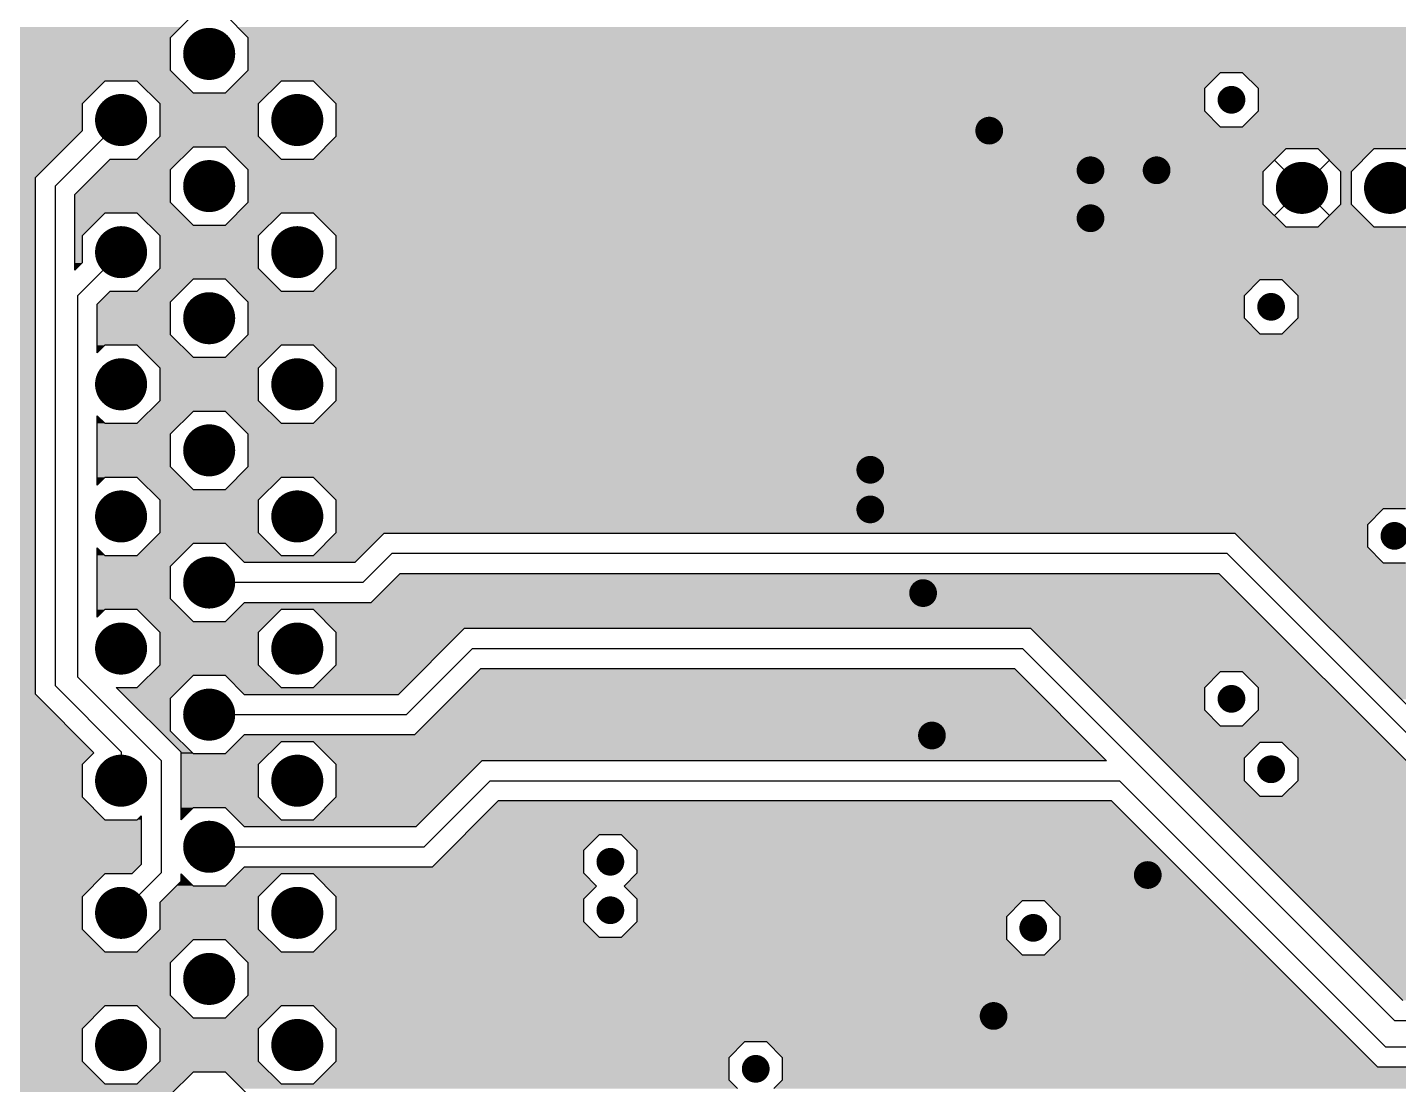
# Model space of a CAD drawing. Extents: x 295 to 953, y 10 to 290.
# Drawn here: x 514.6 to 579.9, y 160.5 to 210.8 of the extents above; entities that cross this region are included whole.
import ezdxf

# ---------------------------------------------------------------- set-up
doc = ezdxf.new("R2010")
doc.units = 0
doc.header["$LTSCALE"] = 5
doc.header["$MEASUREMENT"] = 0
doc.layers.get('0').update_dxf_attribs({"linetype": 'CONTINUOUS', "lineweight": 25})
doc.layers.add('L2-INT1_GBR', color=7, linetype='CONTINUOUS')

msp = doc.modelspace()

# ---------------------------------------------------------------- linework, layer by layer
for points, const_width in [([(522.654, 209.559, 1), (523.892, 209.559, 1)], 1.238), ([(518.463, 206.415, 1), (519.701, 206.415, 1)], 1.238), ([(526.845, 206.415, 1), (528.083, 206.415, 1)], 1.238), ([(571.575, 207.377, 1), (572.235, 207.377, 1)], 0.66), ([(560.05, 205.91, 1), (560.71, 205.91, 1)], 0.66), ([(522.654, 203.272, 1), (523.892, 203.272, 1)], 1.238), ([(564.869, 204.024, 1), (565.529, 204.024, 1)], 0.66), ([(568.013, 204.024, 1), (568.673, 204.024, 1)], 0.66), ([(574.639, 203.186, 1), (575.876, 203.186, 1)], 1.238), ([(578.83, 203.186, 1), (580.067, 203.186, 1)], 1.238), ([(564.869, 201.742, 1), (565.529, 201.742, 1)], 0.66), ([(518.463, 200.129, 1), (519.701, 200.129, 1)], 1.238), ([(526.845, 200.129, 1), (528.083, 200.129, 1)], 1.238), ([(522.654, 196.986, 1), (523.892, 196.986, 1)], 1.238), ([(573.461, 197.528, 1), (574.121, 197.528, 1)], 0.66), ([(518.463, 193.842, 1), (519.701, 193.842, 1)], 1.238), ([(526.845, 193.842, 1), (528.083, 193.842, 1)], 1.238), ([(522.654, 190.699, 1), (523.892, 190.699, 1)], 1.238), ([(554.392, 189.775, 1), (555.052, 189.775, 1)], 0.66), ([(518.463, 187.556, 1), (519.701, 187.556, 1)], 1.238), ([(526.845, 187.556, 1), (528.083, 187.556, 1)], 1.238), ([(554.392, 187.889, 1), (555.052, 187.889, 1)], 0.66), ([(579.328, 186.632, 1), (579.988, 186.632, 1)], 0.66), ([(522.654, 184.412, 1), (523.892, 184.412, 1)], 1.238), ([(556.906, 183.908, 1), (557.566, 183.908, 1)], 0.66), ([(518.463, 181.269, 1), (519.701, 181.269, 1)], 1.238), ([(526.845, 181.269, 1), (528.083, 181.269, 1)], 1.238), ([(571.575, 178.878, 1), (572.235, 178.878, 1)], 0.66), ([(522.654, 178.126, 1), (523.892, 178.126, 1)], 1.238), ([(557.326, 177.134, 1), (557.986, 177.134, 1)], 0.66), ([(518.463, 174.983, 1), (519.701, 174.983, 1)], 1.238), ([(526.845, 174.983, 1), (528.083, 174.983, 1)], 1.238), ([(573.461, 175.526, 1), (574.121, 175.526, 1)], 0.66), ([(522.654, 171.839, 1), (523.892, 171.839, 1)], 1.238), ([(542.028, 171.125, 1), (542.688, 171.125, 1)], 0.66), ([(567.593, 170.496, 1), (568.253, 170.496, 1)], 0.66), ([(518.463, 168.696, 1), (519.701, 168.696, 1)], 1.238), ([(526.845, 168.696, 1), (528.083, 168.696, 1)], 1.238), ([(542.028, 168.82, 1), (542.688, 168.82, 1)], 0.66), ([(562.145, 167.982, 1), (562.805, 167.982, 1)], 0.66), ([(522.654, 165.553, 1), (523.892, 165.553, 1)], 1.238), ([(560.259, 163.791, 1), (560.919, 163.791, 1)], 0.66), ([(518.463, 162.41, 1), (519.701, 162.41, 1)], 1.238), ([(526.845, 162.41, 1), (528.083, 162.41, 1)], 1.238), ([(548.944, 161.276, 1), (549.604, 161.276, 1)], 0.66)]:
    msp.add_lwpolyline(points, format="xyb", close=True, dxfattribs=dict(const_width=const_width))
at = {"layer": 'L2-INT1_GBR'}
for p, q in [((522.504, 211.415), (521.417, 210.327)), ((525.129, 210.327), (524.042, 211.415)), ((521.417, 210.327), (521.417, 208.79)), ((525.129, 208.79), (525.129, 210.327)), ((521.417, 208.79), (522.504, 207.702)), ((524.042, 207.702), (525.129, 208.79)), ((518.313, 208.271), (517.226, 207.184)), ((519.851, 208.271), (518.313, 208.271)), ((520.938, 207.184), (519.851, 208.271)), ((526.695, 208.271), (525.608, 207.184)), ((528.233, 208.271), (526.695, 208.271)), ((529.32, 207.184), (528.233, 208.271)), ((571.375, 208.656), (570.626, 207.907)), ((572.435, 208.656), (571.375, 208.656)), ((573.184, 207.907), (572.435, 208.656)), ((522.504, 207.702), (524.042, 207.702)), ((570.626, 207.907), (570.626, 206.848)), ((573.184, 206.848), (573.184, 207.907)), ((517.226, 207.184), (517.226, 205.9)), ((520.938, 205.646), (520.938, 207.184)), ((525.608, 207.184), (525.608, 205.646)), ((529.32, 205.646), (529.32, 207.184)), ((570.626, 206.848), (571.375, 206.098)), ((572.435, 206.098), (573.184, 206.848)), ((519.082, 206.415), (515.939, 203.272)), ((517.226, 205.9), (514.99, 203.665)), ((519.851, 204.559), (520.938, 205.646)), ((525.608, 205.646), (526.695, 204.559)), ((528.233, 204.559), (529.32, 205.646)), ((571.375, 206.098), (572.435, 206.098)), ((522.504, 205.128), (521.417, 204.041)), ((524.042, 205.128), (522.504, 205.128)), ((525.129, 204.041), (524.042, 205.128)), ((574.489, 205.042), (573.401, 203.955)), ((576.027, 205.042), (574.489, 205.042)), ((577.114, 203.955), (576.027, 205.042)), ((578.68, 205.042), (577.592, 203.955)), ((580.218, 205.042), (578.68, 205.042)), ((516.887, 202.879), (518.567, 204.559)), ((518.567, 204.559), (519.851, 204.559)), ((526.695, 204.559), (528.233, 204.559)), ((575.258, 203.186), (573.946, 204.5)), ((575.258, 203.186), (576.571, 204.5)), ((514.99, 203.665), (514.99, 179.113)), ((521.417, 204.041), (521.417, 202.503)), ((525.129, 202.503), (525.129, 204.041)), ((573.401, 203.955), (573.401, 202.417)), ((577.114, 202.417), (577.114, 203.955)), ((577.592, 203.955), (577.592, 202.417)), ((515.939, 203.272), (515.939, 179.505)), ((516.887, 199.276), (516.887, 202.879)), ((575.258, 203.186), (573.946, 201.874)), ((575.258, 203.186), (576.571, 201.874)), ((521.417, 202.503), (522.504, 201.416)), ((524.042, 201.416), (525.129, 202.503)), ((573.401, 202.417), (574.489, 201.33)), ((576.027, 201.33), (577.114, 202.417)), ((577.592, 202.417), (578.68, 201.33)), ((518.313, 201.985), (517.226, 200.898)), ((519.851, 201.985), (518.313, 201.985)), ((520.938, 200.898), (519.851, 201.985)), ((526.695, 201.985), (525.608, 200.898)), ((528.233, 201.985), (526.695, 201.985)), ((529.32, 200.898), (528.233, 201.985)), ((522.504, 201.416), (524.042, 201.416)), ((574.489, 201.33), (576.027, 201.33)), ((578.68, 201.33), (580.218, 201.33)), ((517.226, 200.898), (517.226, 199.614)), ((520.938, 199.36), (520.938, 200.898)), ((525.608, 200.898), (525.608, 199.36)), ((529.32, 199.36), (529.32, 200.898)), ((517.226, 199.614), (516.887, 199.276)), ((519.082, 200.129), (517.003, 198.05)), ((519.851, 198.273), (520.938, 199.36)), ((525.608, 199.36), (526.695, 198.273)), ((528.233, 198.273), (529.32, 199.36)), ((522.504, 198.842), (521.417, 197.754)), ((524.042, 198.842), (522.504, 198.842)), ((525.129, 197.754), (524.042, 198.842)), ((573.261, 198.807), (572.512, 198.058)), ((574.321, 198.807), (573.261, 198.807)), ((575.07, 198.058), (574.321, 198.807)), ((517.003, 198.05), (517.003, 179.924)), ((517.952, 197.657), (518.567, 198.273)), ((517.952, 195.337), (517.952, 197.657)), ((518.567, 198.273), (519.851, 198.273)), ((521.417, 197.754), (521.417, 196.217)), ((525.129, 196.217), (525.129, 197.754)), ((526.695, 198.273), (528.233, 198.273)), ((572.512, 198.058), (572.512, 196.999)), ((575.07, 196.999), (575.07, 198.058)), ((572.512, 196.999), (573.261, 196.25)), ((574.321, 196.25), (575.07, 196.999)), ((518.313, 195.698), (517.952, 195.337)), ((519.851, 195.698), (518.313, 195.698)), ((520.938, 194.611), (519.851, 195.698)), ((521.417, 196.217), (522.504, 195.129)), ((524.042, 195.129), (525.129, 196.217)), ((526.695, 195.698), (525.608, 194.611)), ((528.233, 195.698), (526.695, 195.698)), ((529.32, 194.611), (528.233, 195.698)), ((573.261, 196.25), (574.321, 196.25)), ((522.504, 195.129), (524.042, 195.129)), ((520.938, 193.073), (520.938, 194.611)), ((525.608, 194.611), (525.608, 193.073)), ((529.32, 193.073), (529.32, 194.611)), ((519.851, 191.986), (520.938, 193.073)), ((522.504, 192.555), (521.417, 191.468)), ((524.042, 192.555), (522.504, 192.555)), ((525.129, 191.468), (524.042, 192.555)), ((525.608, 193.073), (526.695, 191.986)), ((528.233, 191.986), (529.32, 193.073)), ((517.952, 192.347), (518.313, 191.986)), ((517.952, 189.051), (517.952, 192.347)), ((518.313, 191.986), (519.851, 191.986)), ((526.695, 191.986), (528.233, 191.986)), ((521.417, 191.468), (521.417, 189.93)), ((525.129, 189.93), (525.129, 191.468)), ((521.417, 189.93), (522.504, 188.843)), ((524.042, 188.843), (525.129, 189.93)), ((518.313, 189.412), (517.952, 189.051)), ((519.851, 189.412), (518.313, 189.412)), ((520.938, 188.325), (519.851, 189.412)), ((526.695, 189.412), (525.608, 188.325)), ((528.233, 189.412), (526.695, 189.412)), ((529.32, 188.325), (528.233, 189.412)), ((522.504, 188.843), (524.042, 188.843)), ((520.938, 186.787), (520.938, 188.325)), ((525.608, 188.325), (525.608, 186.787)), ((529.32, 186.787), (529.32, 188.325)), ((579.129, 187.91), (578.38, 187.161)), ((580.188, 187.91), (579.129, 187.91)), ((519.851, 185.7), (520.938, 186.787)), ((525.608, 186.787), (526.695, 185.7)), ((528.233, 185.7), (529.32, 186.787)), ((531.576, 186.742), (530.195, 185.361)), ((572.088, 186.742), (531.576, 186.742)), ((585.29, 173.541), (572.088, 186.742)), ((578.38, 187.161), (578.38, 186.102)), ((517.952, 186.061), (518.313, 185.7)), ((517.952, 182.764), (517.952, 186.061)), ((522.504, 186.269), (521.417, 185.181)), ((524.042, 186.269), (522.504, 186.269)), ((524.949, 185.361), (524.042, 186.269)), ((578.38, 186.102), (579.129, 185.353)), ((518.313, 185.7), (519.851, 185.7)), ((530.195, 185.361), (524.949, 185.361)), ((526.695, 185.7), (528.233, 185.7)), ((530.587, 184.412), (531.968, 185.794)), ((571.695, 185.794), (531.968, 185.794)), ((571.695, 185.794), (584.897, 172.592)), ((579.129, 185.353), (580.188, 185.353)), ((521.417, 185.181), (521.417, 183.644)), ((530.98, 183.464), (532.361, 184.845)), ((532.361, 184.845), (571.303, 184.845)), ((571.303, 184.845), (584.504, 171.643)), ((530.587, 184.412), (523.273, 184.412)), ((521.417, 183.644), (522.504, 182.556)), ((524.042, 182.556), (524.949, 183.464)), ((524.949, 183.464), (530.98, 183.464)), ((518.313, 183.125), (517.952, 182.764)), ((519.851, 183.125), (518.313, 183.125)), ((520.938, 182.038), (519.851, 183.125)), ((526.695, 183.125), (525.608, 182.038)), ((528.233, 183.125), (526.695, 183.125)), ((529.32, 182.038), (528.233, 183.125)), ((520.938, 180.5), (520.938, 182.038)), ((522.504, 182.556), (524.042, 182.556)), ((525.608, 182.038), (525.608, 180.5)), ((529.32, 180.5), (529.32, 182.038)), ((535.41, 182.22), (532.265, 179.075)), ((562.361, 182.22), (535.41, 182.22)), ((580.051, 164.53), (562.361, 182.22)), ((535.803, 181.271), (532.658, 178.126)), ((535.803, 181.271), (561.969, 181.271)), ((579.658, 163.581), (561.969, 181.271)), ((519.851, 179.413), (520.938, 180.5)), ((525.608, 180.5), (526.695, 179.413)), ((528.233, 179.413), (529.32, 180.5)), ((533.051, 177.177), (536.196, 180.322)), ((536.196, 180.322), (561.576, 180.322)), ((561.576, 180.322), (565.965, 175.933)), ((571.375, 180.157), (570.626, 179.408)), ((572.435, 180.157), (571.375, 180.157)), ((573.184, 179.408), (572.435, 180.157)), ((519.082, 176.362), (515.939, 179.505)), ((520.984, 175.943), (517.003, 179.924)), ((518.856, 179.413), (519.851, 179.413)), ((521.933, 176.336), (518.856, 179.413)), ((522.504, 179.982), (521.417, 178.895)), ((524.042, 179.982), (522.504, 179.982)), ((524.949, 179.075), (524.042, 179.982)), ((526.695, 179.413), (528.233, 179.413)), ((570.626, 179.408), (570.626, 178.349)), ((573.184, 178.349), (573.184, 179.408)), ((514.99, 179.113), (517.788, 176.314)), ((521.417, 178.895), (521.417, 177.357)), ((532.265, 179.075), (524.949, 179.075)), ((523.273, 178.126), (532.658, 178.126)), ((570.626, 178.349), (571.375, 177.6)), ((572.435, 177.6), (573.184, 178.349)), ((571.375, 177.6), (572.435, 177.6)), ((521.417, 177.357), (522.504, 176.27)), ((524.042, 176.27), (524.949, 177.177)), ((524.949, 177.177), (533.051, 177.177)), ((526.695, 176.839), (525.608, 175.752)), ((528.233, 176.839), (526.695, 176.839)), ((529.32, 175.752), (528.233, 176.839)), ((573.261, 176.804), (572.512, 176.055)), ((574.321, 176.804), (573.261, 176.804)), ((575.07, 176.055), (574.321, 176.804)), ((517.788, 176.314), (517.226, 175.752)), ((519.082, 176.362), (519.082, 174.983)), ((521.933, 173.125), (521.933, 176.336)), ((522.504, 176.27), (524.042, 176.27)), ((517.226, 175.752), (517.226, 174.214)), ((520.984, 175.943), (520.984, 170.599)), ((525.608, 175.752), (525.608, 174.214)), ((529.32, 174.214), (529.32, 175.752)), ((536.248, 175.933), (533.104, 172.788)), ((565.965, 175.933), (536.248, 175.933)), ((572.512, 176.055), (572.512, 174.996)), ((575.07, 174.996), (575.07, 176.055)), ((536.641, 174.984), (533.496, 171.839)), ((536.641, 174.984), (566.579, 174.984)), ((579.239, 162.324), (566.579, 174.984)), ((572.512, 174.996), (573.261, 174.247)), ((574.321, 174.247), (575.07, 174.996)), ((517.226, 174.214), (518.313, 173.126)), ((525.608, 174.214), (526.695, 173.126)), ((528.233, 173.126), (529.32, 174.214)), ((573.261, 174.247), (574.321, 174.247)), ((522.504, 173.696), (521.933, 173.125)), ((524.042, 173.696), (522.504, 173.696)), ((524.949, 172.788), (524.042, 173.696)), ((533.889, 170.891), (537.034, 174.036)), ((537.034, 174.036), (566.186, 174.036)), ((566.186, 174.036), (578.846, 161.375)), ((518.313, 173.126), (519.851, 173.126)), ((519.851, 173.126), (520.035, 173.311)), ((520.035, 173.311), (520.035, 170.991)), ((526.695, 173.126), (528.233, 173.126)), ((533.104, 172.788), (524.949, 172.788)), ((541.829, 172.404), (541.08, 171.655)), ((542.888, 172.404), (541.829, 172.404)), ((543.637, 171.655), (542.888, 172.404)), ((523.273, 171.839), (533.496, 171.839)), ((541.08, 171.655), (541.08, 170.595)), ((543.637, 170.595), (543.637, 171.655)), ((520.035, 170.991), (519.597, 170.552)), ((518.313, 170.552), (517.226, 169.465)), ((519.597, 170.552), (518.313, 170.552)), ((519.082, 168.696), (520.984, 170.599)), ((521.933, 170.554), (522.504, 169.983)), ((521.933, 170.206), (521.933, 170.554)), ((524.042, 169.983), (524.949, 170.891)), ((524.949, 170.891), (533.889, 170.891)), ((526.695, 170.552), (525.608, 169.465)), ((528.233, 170.552), (526.695, 170.552)), ((529.32, 169.465), (528.233, 170.552)), ((541.08, 170.595), (541.702, 169.973)), ((543.015, 169.973), (543.637, 170.595)), ((520.938, 169.211), (521.933, 170.206)), ((522.504, 169.983), (524.042, 169.983)), ((541.702, 169.973), (541.08, 169.35)), ((543.637, 169.35), (543.015, 169.973)), ((517.226, 169.465), (517.226, 167.927)), ((520.938, 167.927), (520.938, 169.211)), ((525.608, 169.465), (525.608, 167.927)), ((529.32, 167.927), (529.32, 169.465)), ((541.08, 169.35), (541.08, 168.29)), ((543.637, 168.29), (543.637, 169.35)), ((561.945, 169.261), (561.196, 168.511)), ((563.005, 169.261), (561.945, 169.261)), ((563.754, 168.511), (563.005, 169.261)), ((541.08, 168.29), (541.829, 167.541)), ((542.888, 167.541), (543.637, 168.29)), ((561.196, 168.511), (561.196, 167.452)), ((563.754, 167.452), (563.754, 168.511)), ((517.226, 167.927), (518.313, 166.84)), ((519.851, 166.84), (520.938, 167.927)), ((525.608, 167.927), (526.695, 166.84)), ((528.233, 166.84), (529.32, 167.927)), ((522.504, 167.409), (521.417, 166.322)), ((524.042, 167.409), (522.504, 167.409)), ((525.129, 166.322), (524.042, 167.409)), ((541.829, 167.541), (542.888, 167.541)), ((561.196, 167.452), (561.945, 166.703)), ((563.005, 166.703), (563.754, 167.452)), ((518.313, 166.84), (519.851, 166.84)), ((526.695, 166.84), (528.233, 166.84)), ((561.945, 166.703), (563.005, 166.703)), ((521.417, 166.322), (521.417, 164.784)), ((525.129, 164.784), (525.129, 166.322)), ((521.417, 164.784), (522.504, 163.697)), ((524.042, 163.697), (525.129, 164.784)), ((518.313, 164.266), (517.226, 163.179)), ((519.851, 164.266), (518.313, 164.266)), ((520.938, 163.179), (519.851, 164.266)), ((526.695, 164.266), (525.608, 163.179)), ((528.233, 164.266), (526.695, 164.266)), ((529.32, 163.179), (528.233, 164.266)), ((517.226, 163.179), (517.226, 161.641)), ((520.938, 161.641), (520.938, 163.179)), ((522.504, 163.697), (524.042, 163.697)), ((525.608, 163.179), (525.608, 161.641)), ((529.32, 161.641), (529.32, 163.179)), ((579.658, 163.581), (599.879, 163.581)), ((548.744, 162.555), (547.995, 161.806)), ((549.803, 162.555), (548.744, 162.555)), ((550.552, 161.806), (549.803, 162.555)), ((547.995, 161.806), (547.995, 160.747)), ((550.552, 160.747), (550.552, 161.806)), ((579.239, 162.324), (599.356, 162.324)), ((517.226, 161.641), (518.313, 160.554)), ((519.851, 160.554), (520.938, 161.641)), ((522.504, 161.123), (521.417, 160.035)), ((524.042, 161.123), (522.504, 161.123)), ((525.129, 160.035), (524.042, 161.123)), ((525.608, 161.641), (526.695, 160.554)), ((528.233, 160.554), (529.32, 161.641)), ((578.846, 161.375), (598.963, 161.375)), ((518.313, 160.554), (519.851, 160.554)), ((526.695, 160.554), (528.233, 160.554)), ((547.995, 160.747), (548.407, 160.334)), ((550.14, 160.334), (550.552, 160.747))]:
    msp.add_line(p, q, dxfattribs=at)
for points in [[(513.026, 210.327), (513.026, 210.845), (521.417, 210.327), (521.935, 210.845)], [(525.129, 210.327), (524.611, 210.845), (598.579, 210.327), (598.061, 210.845)], [(513.026, 208.79), (513.026, 210.327), (521.417, 208.79), (521.417, 210.327)], [(525.129, 210.289), (525.129, 210.327), (598.617, 210.289), (598.579, 210.327)], [(525.129, 210.28), (525.129, 210.289), (630.622, 210.28), (630.652, 210.289)], [(525.129, 210.289), (525.129, 210.289), (599.676, 210.289), (598.617, 210.289)], [(525.129, 210.091), (525.129, 210.28), (630.485, 210.091), (630.622, 210.28)], [(525.129, 209.913), (525.129, 210.091), (630.307, 209.913), (630.485, 210.091)], [(525.129, 209.164), (525.129, 209.913), (597.868, 209.164), (598.617, 209.913)], [(525.129, 209.913), (525.129, 209.913), (598.617, 209.913), (599.676, 209.913)], [(513.026, 208.271), (513.026, 208.79), (521.935, 208.271), (521.417, 208.79)], [(524.995, 208.656), (525.129, 208.79), (597.868, 208.656), (597.868, 208.79)], [(525.129, 208.79), (525.129, 209.164), (597.868, 208.79), (597.868, 209.164)], [(513.026, 207.184), (513.026, 208.271), (517.226, 207.184), (518.313, 208.271)], [(513.026, 208.271), (513.026, 208.271), (518.313, 208.271), (519.851, 208.271)], [(520.42, 207.702), (519.851, 208.271), (522.504, 207.702), (521.935, 208.271)], [(524.042, 207.702), (524.611, 208.271), (526.126, 207.702), (526.695, 208.271)], [(524.611, 208.271), (524.995, 208.656), (570.991, 208.271), (571.375, 208.656)], [(524.611, 208.271), (524.611, 208.271), (526.695, 208.271), (528.233, 208.271)], [(524.995, 208.656), (524.995, 208.656), (571.375, 208.656), (572.435, 208.656)], [(528.597, 207.907), (528.233, 208.271), (570.626, 207.907), (570.991, 208.271)], [(572.986, 208.105), (572.435, 208.656), (597.868, 208.105), (597.868, 208.656)], [(573.184, 207.907), (572.986, 208.105), (598.066, 207.907), (597.868, 208.105)], [(520.938, 207.184), (520.42, 207.702), (525.608, 207.184), (526.126, 207.702)], [(520.42, 207.702), (520.42, 207.702), (524.042, 207.702), (522.504, 207.702)], [(529.32, 207.184), (528.597, 207.907), (570.626, 207.184), (570.626, 207.907)], [(573.184, 207.356), (573.184, 207.907), (598.617, 207.356), (598.066, 207.907)], [(513.026, 205.9), (513.026, 207.184), (517.226, 205.9), (517.226, 207.184)], [(520.938, 205.646), (520.938, 207.184), (525.608, 205.646), (525.608, 207.184)], [(529.32, 206.848), (529.32, 207.184), (570.626, 206.848), (570.626, 207.184)], [(529.32, 206.098), (529.32, 206.848), (571.375, 206.098), (570.626, 206.848)], [(572.567, 206.23), (573.184, 206.848), (590.324, 206.23), (590.941, 206.848)], [(573.184, 206.98), (573.184, 207.356), (607.717, 206.98), (607.717, 207.356)], [(573.184, 206.848), (573.184, 206.98), (590.941, 206.848), (591.073, 206.98)], [(573.184, 206.98), (573.184, 206.98), (591.073, 206.98), (592.132, 206.98)], [(572.435, 206.098), (572.567, 206.23), (590.324, 206.098), (590.324, 206.23)], [(513.026, 203.665), (513.026, 205.9), (514.99, 203.665), (517.226, 205.9)], [(520.42, 205.128), (520.938, 205.646), (526.126, 205.128), (525.608, 205.646)], [(528.845, 205.171), (529.32, 205.646), (590.324, 205.171), (590.324, 205.646)], [(529.32, 205.646), (529.32, 206.098), (590.324, 205.646), (590.324, 206.098)], [(519.851, 204.559), (520.42, 205.128), (521.935, 204.559), (522.504, 205.128)], [(520.42, 205.128), (520.42, 205.128), (522.504, 205.128), (524.042, 205.128)], [(524.611, 204.559), (524.042, 205.128), (526.695, 204.559), (526.126, 205.128)], [(528.233, 204.559), (528.716, 205.042), (574.005, 204.559), (574.489, 205.042)], [(528.716, 205.042), (528.845, 205.171), (590.453, 205.042), (590.324, 205.171)], [(528.716, 205.042), (528.716, 205.042), (574.489, 205.042), (576.027, 205.042)], [(577.114, 203.955), (576.027, 205.042), (577.592, 203.955), (578.68, 205.042)], [(576.027, 205.042), (576.027, 205.042), (578.68, 205.042), (580.218, 205.042)], [(518.049, 204.041), (518.567, 204.559), (521.417, 204.041), (521.935, 204.559)], [(525.129, 204.041), (524.611, 204.559), (573.487, 204.041), (574.005, 204.559)], [(524.611, 204.559), (524.611, 204.559), (528.233, 204.559), (526.695, 204.559)], [(513.026, 179.113), (513.026, 203.665), (514.99, 179.113), (514.99, 203.665)], [(516.887, 202.879), (518.049, 204.041), (521.417, 202.879), (521.417, 204.041)], [(525.129, 203.955), (525.129, 204.041), (573.401, 203.955), (573.487, 204.041)], [(525.129, 202.503), (525.129, 203.955), (573.401, 202.503), (573.401, 203.955)], [(577.114, 202.417), (577.114, 203.955), (577.592, 202.417), (577.592, 203.955)], [(516.887, 202.503), (516.887, 202.879), (521.417, 202.503), (521.417, 202.879)], [(516.887, 201.985), (516.887, 202.503), (521.935, 201.985), (521.417, 202.503)], [(524.611, 201.985), (525.043, 202.417), (573.834, 201.985), (573.401, 202.417)], [(525.043, 202.417), (525.129, 202.503), (573.401, 202.417), (573.401, 202.503)], [(576.027, 201.33), (577.114, 202.417), (578.68, 201.33), (577.592, 202.417)], [(516.887, 200.898), (516.887, 201.985), (517.226, 200.898), (518.313, 201.985)], [(516.887, 201.985), (516.887, 201.985), (518.313, 201.985), (519.851, 201.985)], [(520.42, 201.416), (519.851, 201.985), (522.504, 201.416), (521.935, 201.985)], [(524.042, 201.416), (524.611, 201.985), (526.126, 201.416), (526.695, 201.985)], [(524.611, 201.985), (524.611, 201.985), (526.695, 201.985), (528.233, 201.985)], [(528.719, 201.498), (528.233, 201.985), (574.321, 201.498), (573.834, 201.985)], [(520.938, 200.898), (520.42, 201.416), (525.608, 200.898), (526.126, 201.416)], [(520.42, 201.416), (520.42, 201.416), (524.042, 201.416), (522.504, 201.416)], [(528.888, 201.33), (528.719, 201.498), (574.489, 201.33), (574.321, 201.498)], [(529.32, 200.898), (528.888, 201.33), (584.587, 200.898), (584.155, 201.33)], [(528.888, 201.33), (528.888, 201.33), (580.188, 201.33), (578.68, 201.33)], [(516.887, 199.614), (516.887, 200.898), (517.226, 199.614), (517.226, 200.898)], [(520.938, 199.36), (520.938, 200.898), (525.608, 199.36), (525.608, 200.898)], [(529.32, 199.36), (529.32, 200.898), (586.125, 199.36), (584.587, 200.898)], [(516.887, 199.276), (516.887, 199.614), (516.887, 199.276), (517.226, 199.614)], [(520.42, 198.842), (520.938, 199.36), (526.126, 198.842), (525.608, 199.36)], [(528.767, 198.807), (529.32, 199.36), (586.677, 198.807), (586.125, 199.36)], [(519.851, 198.273), (520.42, 198.842), (521.935, 198.273), (522.504, 198.842)], [(520.42, 198.842), (520.42, 198.842), (522.504, 198.842), (524.042, 198.842)], [(524.611, 198.273), (524.042, 198.842), (526.695, 198.273), (526.126, 198.842)], [(528.233, 198.272), (528.767, 198.807), (572.727, 198.272), (573.261, 198.807)], [(528.767, 198.807), (528.767, 198.807), (573.261, 198.807), (574.321, 198.807)], [(575.07, 198.058), (574.321, 198.807), (587.426, 198.058), (586.677, 198.807)], [(517.952, 197.657), (518.049, 197.754), (521.417, 197.657), (521.417, 197.754)], [(517.952, 196.217), (517.952, 197.657), (521.417, 196.217), (521.417, 197.657)], [(518.049, 197.754), (518.567, 198.273), (521.417, 197.754), (521.935, 198.273)], [(524.611, 198.272), (524.611, 198.273), (528.233, 198.272), (526.695, 198.273)], [(524.825, 198.058), (524.611, 198.272), (572.512, 198.058), (572.727, 198.272)], [(525.129, 197.754), (524.825, 198.058), (572.512, 197.754), (572.512, 198.058)], [(525.129, 196.999), (525.129, 197.754), (572.512, 196.999), (572.512, 197.754)], [(575.07, 196.999), (575.07, 198.058), (588.486, 196.999), (587.426, 198.058)], [(525.129, 196.25), (525.129, 196.999), (573.261, 196.25), (572.512, 196.999)], [(574.321, 196.25), (575.07, 196.999), (589.235, 196.25), (588.486, 196.999)], [(517.952, 195.698), (517.952, 196.217), (521.935, 195.698), (521.417, 196.217)], [(517.952, 195.337), (517.952, 195.698), (517.952, 195.337), (518.313, 195.698)], [(517.952, 195.698), (517.952, 195.698), (518.313, 195.698), (519.851, 195.698)], [(520.42, 195.129), (519.851, 195.698), (522.504, 195.129), (521.935, 195.698)], [(524.042, 195.129), (524.611, 195.698), (526.126, 195.129), (526.695, 195.698)], [(524.611, 195.698), (525.129, 196.217), (589.786, 195.698), (589.268, 196.217)], [(524.611, 195.698), (524.611, 195.698), (526.695, 195.698), (528.233, 195.698)], [(525.129, 196.217), (525.129, 196.25), (589.268, 196.217), (589.235, 196.25)], [(529.32, 194.611), (528.233, 195.698), (590.873, 194.611), (589.786, 195.698)], [(520.938, 194.611), (520.42, 195.129), (525.608, 194.611), (526.126, 195.129)], [(520.42, 195.129), (520.42, 195.129), (524.042, 195.129), (522.504, 195.129)], [(520.938, 193.073), (520.938, 194.611), (525.608, 193.073), (525.608, 194.611)], [(529.32, 194.496), (529.32, 194.611), (590.989, 194.496), (590.873, 194.611)], [(529.32, 193.073), (529.32, 194.496), (584.859, 193.073), (586.281, 194.496)], [(529.32, 194.496), (529.32, 194.496), (586.281, 194.496), (590.989, 194.496)], [(519.851, 191.986), (520.42, 192.555), (521.935, 191.986), (522.504, 192.555)], [(520.42, 192.555), (520.938, 193.073), (526.126, 192.555), (525.608, 193.073)], [(520.42, 192.555), (520.42, 192.555), (522.504, 192.555), (524.042, 192.555)], [(524.611, 191.986), (524.042, 192.555), (526.695, 191.986), (526.126, 192.555)], [(528.558, 192.311), (529.32, 193.073), (584.097, 192.311), (584.859, 193.073)], [(517.952, 191.986), (517.952, 192.347), (518.313, 191.986), (517.952, 192.347)], [(517.952, 191.468), (517.952, 191.986), (521.417, 191.468), (521.935, 191.986)], [(525.035, 191.562), (524.611, 191.986), (582.881, 191.562), (583.305, 191.986)], [(524.611, 191.986), (524.611, 191.986), (528.233, 191.986), (526.695, 191.986)], [(528.233, 191.986), (528.558, 192.311), (583.305, 191.986), (583.63, 192.311)], [(528.558, 192.311), (528.558, 192.311), (583.63, 192.311), (584.097, 192.311)], [(517.952, 189.93), (517.952, 191.468), (521.417, 189.93), (521.417, 191.468)], [(525.129, 191.468), (525.035, 191.562), (582.881, 191.468), (582.881, 191.562)], [(525.129, 190.503), (525.129, 191.468), (582.881, 190.503), (582.881, 191.468)], [(525.129, 189.93), (525.129, 190.503), (583.453, 189.93), (582.881, 190.503)], [(517.952, 189.412), (517.952, 189.93), (521.935, 189.412), (521.417, 189.93)], [(524.953, 189.754), (525.129, 189.93), (583.63, 189.754), (583.453, 189.93)], [(517.952, 189.051), (517.952, 189.412), (517.952, 189.051), (518.313, 189.412)], [(517.952, 189.412), (517.952, 189.412), (518.313, 189.412), (519.851, 189.412)], [(520.42, 188.843), (519.851, 189.412), (522.504, 188.843), (521.935, 189.412)], [(524.042, 188.843), (524.611, 189.412), (526.126, 188.843), (526.695, 189.412)], [(524.611, 189.412), (524.786, 189.587), (617.511, 189.412), (617.686, 189.587)], [(524.611, 189.412), (524.611, 189.412), (526.695, 189.412), (528.233, 189.412)], [(524.786, 189.587), (524.953, 189.754), (667.229, 189.587), (667.229, 189.754)], [(524.786, 189.587), (524.786, 189.587), (617.686, 189.587), (618.745, 189.587)], [(528.807, 188.838), (528.233, 189.412), (616.937, 188.838), (617.511, 189.412)], [(520.938, 188.325), (520.42, 188.843), (525.608, 188.325), (526.126, 188.843)], [(529.32, 188.325), (528.807, 188.838), (616.937, 188.325), (616.937, 188.838)], [(520.938, 186.787), (520.938, 188.325), (525.608, 186.787), (525.608, 188.325)], [(529.32, 188.049), (529.32, 188.325), (616.937, 188.049), (616.937, 188.325)], [(529.32, 187.91), (529.32, 188.049), (611.086, 187.91), (611.51, 188.049)], [(529.32, 187.91), (529.32, 187.91), (579.129, 187.91), (580.188, 187.91)], [(529.32, 187.161), (529.32, 187.91), (578.38, 187.161), (579.129, 187.91)], [(520.42, 186.269), (520.938, 186.787), (526.126, 186.269), (525.608, 186.787)], [(528.233, 185.7), (529.275, 186.742), (530.533, 185.7), (531.576, 186.742)], [(529.275, 186.742), (529.275, 186.742), (531.576, 186.742), (572.088, 186.742)], [(529.275, 186.742), (529.32, 186.787), (578.38, 186.742), (578.38, 186.787)], [(529.32, 186.787), (529.32, 187.161), (578.38, 186.787), (578.38, 187.161)], [(572.728, 186.102), (572.088, 186.742), (578.38, 186.102), (578.38, 186.742)], [(517.952, 185.7), (517.952, 186.061), (518.313, 185.7), (517.952, 186.061)], [(519.851, 185.7), (520.42, 186.269), (521.935, 185.7), (522.504, 186.269)], [(520.42, 186.269), (520.42, 186.269), (522.504, 186.269), (524.042, 186.269)], [(524.611, 185.7), (524.042, 186.269), (526.695, 185.7), (526.126, 186.269)], [(573.477, 185.353), (572.728, 186.102), (579.129, 185.353), (578.38, 186.102)], [(517.952, 185.181), (517.952, 185.7), (521.417, 185.181), (521.935, 185.7)], [(524.949, 185.361), (524.611, 185.7), (530.195, 185.361), (530.533, 185.7)], [(574.405, 184.426), (573.477, 185.353), (590.114, 184.426), (590.114, 185.353)], [(517.952, 183.644), (517.952, 185.181), (521.417, 183.644), (521.417, 185.181)], [(531.229, 183.713), (532.361, 184.845), (572.435, 183.713), (571.303, 184.845)], [(532.361, 184.845), (532.361, 184.845), (571.303, 184.845), (532.361, 184.845)], [(574.692, 184.139), (574.405, 184.426), (590.401, 184.139), (590.114, 184.426)], [(575.441, 183.389), (574.692, 184.139), (585.085, 183.389), (585.834, 184.139)], [(574.692, 184.139), (574.692, 184.139), (585.834, 184.139), (586.893, 184.139)], [(517.952, 183.125), (517.952, 183.644), (521.935, 183.125), (521.417, 183.644)], [(524.611, 183.125), (524.949, 183.464), (573.022, 183.125), (572.684, 183.464)], [(524.949, 183.464), (524.949, 183.464), (528.233, 183.464), (524.949, 183.464)], [(530.98, 183.464), (531.229, 183.713), (572.684, 183.464), (572.435, 183.713)], [(576.5, 182.33), (575.441, 183.389), (585.085, 182.33), (585.085, 183.389)], [(517.952, 182.764), (517.952, 183.125), (517.952, 182.764), (518.313, 183.125)], [(517.952, 183.125), (517.952, 183.125), (518.313, 183.125), (519.851, 183.125)], [(520.42, 182.556), (519.851, 183.125), (522.504, 182.556), (521.935, 183.125)], [(524.042, 182.556), (524.611, 183.125), (526.126, 182.556), (526.695, 183.125)], [(524.611, 183.125), (524.611, 183.125), (526.695, 183.125), (528.233, 183.125)], [(529.139, 182.22), (528.233, 183.125), (573.928, 182.22), (573.022, 183.125)], [(520.938, 182.038), (520.42, 182.556), (525.608, 182.038), (526.126, 182.556)], [(520.938, 180.5), (520.938, 182.038), (525.608, 180.5), (525.608, 182.038)], [(529.32, 182.038), (529.139, 182.22), (535.229, 182.038), (535.41, 182.22)], [(529.139, 182.22), (529.139, 182.22), (535.41, 182.22), (562.361, 182.22)], [(529.32, 180.5), (529.32, 182.038), (533.691, 180.5), (535.229, 182.038)], [(562.754, 181.827), (562.361, 182.22), (574.321, 181.827), (573.928, 182.22)], [(577.249, 181.581), (576.5, 182.33), (585.834, 181.581), (585.085, 182.33)], [(564.424, 180.157), (562.754, 181.827), (575.99, 180.157), (574.321, 181.827)], [(577.416, 181.414), (577.249, 181.581), (603.651, 181.414), (603.484, 181.581)], [(578.165, 180.665), (577.416, 181.414), (597.868, 180.665), (598.617, 181.414)], [(577.416, 181.414), (577.416, 181.414), (598.617, 181.414), (599.676, 181.414)], [(520.42, 179.982), (520.938, 180.5), (526.126, 179.982), (525.608, 180.5)], [(528.233, 179.413), (529.32, 180.5), (532.604, 179.413), (533.691, 180.5)], [(533.051, 177.177), (536.196, 180.322), (564.721, 177.177), (561.576, 180.322)], [(536.196, 180.322), (536.196, 180.322), (561.576, 180.322), (536.196, 180.322)], [(565.173, 179.408), (564.424, 180.157), (570.626, 179.408), (571.375, 180.157)], [(564.424, 180.157), (564.424, 180.157), (571.375, 180.157), (572.435, 180.157)], [(573.184, 179.408), (572.435, 180.157), (576.739, 179.408), (575.99, 180.157)], [(579.224, 179.606), (578.165, 180.665), (597.868, 179.606), (597.868, 180.665)], [(519.374, 178.895), (518.856, 179.413), (521.417, 178.895), (521.935, 179.413)], [(519.851, 179.413), (520.42, 179.982), (521.935, 179.413), (522.504, 179.982)], [(520.42, 179.982), (520.42, 179.982), (522.504, 179.982), (524.042, 179.982)], [(524.611, 179.413), (524.042, 179.982), (526.695, 179.413), (526.126, 179.982)], [(524.949, 179.075), (524.611, 179.413), (532.265, 179.075), (532.604, 179.413)], [(566.232, 178.349), (565.173, 179.408), (570.626, 178.349), (570.626, 179.408)], [(573.184, 178.349), (573.184, 179.408), (577.799, 178.349), (576.739, 179.408)], [(579.973, 178.857), (579.224, 179.606), (598.617, 178.857), (597.868, 179.606)], [(513.026, 176.314), (513.026, 179.113), (517.788, 176.314), (514.99, 179.113)], [(520.912, 177.357), (519.374, 178.895), (521.417, 177.357), (521.417, 178.895)], [(566.981, 177.6), (566.232, 178.349), (571.375, 177.6), (570.626, 178.349)], [(572.435, 177.6), (573.184, 178.349), (578.548, 177.6), (577.799, 178.349)], [(567.777, 176.804), (566.981, 177.6), (579.343, 176.804), (578.548, 177.6)], [(521.933, 176.336), (520.912, 177.357), (522.438, 176.336), (521.417, 177.357)], [(524.042, 176.27), (524.611, 176.839), (526.126, 176.27), (526.695, 176.839)], [(524.611, 176.839), (524.949, 177.177), (565.059, 176.839), (564.721, 177.177)], [(524.611, 176.839), (524.611, 176.839), (526.695, 176.839), (528.233, 176.839)], [(524.949, 177.177), (524.949, 177.177), (528.233, 177.177), (524.949, 177.177)], [(529.139, 175.933), (528.233, 176.839), (565.965, 175.933), (565.059, 176.839)], [(568.526, 176.055), (567.777, 176.804), (572.512, 176.055), (573.261, 176.804)], [(567.777, 176.804), (567.777, 176.804), (573.261, 176.804), (574.321, 176.804)], [(575.07, 176.055), (574.321, 176.804), (580.092, 176.055), (579.343, 176.804)], [(513.026, 175.752), (513.026, 176.314), (517.226, 175.752), (517.788, 176.314)], [(521.933, 176.27), (521.933, 176.336), (522.504, 176.27), (522.438, 176.336)], [(521.933, 175.752), (521.933, 176.27), (525.608, 175.752), (526.126, 176.27)], [(513.026, 174.214), (513.026, 175.752), (517.226, 174.214), (517.226, 175.752)], [(521.933, 174.214), (521.933, 175.752), (525.608, 174.214), (525.608, 175.752)], [(529.32, 175.752), (529.139, 175.933), (536.067, 175.752), (536.248, 175.933)], [(529.139, 175.933), (529.139, 175.933), (536.248, 175.933), (565.965, 175.933)], [(529.32, 174.214), (529.32, 175.752), (534.529, 174.214), (536.067, 175.752)], [(569.585, 174.996), (568.526, 176.055), (572.512, 174.996), (572.512, 176.055)], [(575.07, 174.996), (575.07, 176.055), (581.152, 174.996), (580.092, 176.055)], [(570.334, 174.247), (569.585, 174.996), (573.261, 174.247), (572.512, 174.996)], [(574.321, 174.247), (575.07, 174.996), (581.901, 174.247), (581.152, 174.996)], [(513.026, 173.126), (513.026, 174.214), (518.313, 173.126), (517.226, 174.214)], [(521.933, 173.696), (521.933, 174.214), (526.126, 173.696), (525.608, 174.214)], [(528.233, 173.126), (529.32, 174.214), (533.442, 173.126), (534.529, 174.214)], [(572.938, 171.643), (570.334, 174.247), (584.504, 171.643), (581.901, 174.247)], [(521.933, 173.125), (521.933, 173.696), (521.933, 173.125), (522.504, 173.696)], [(521.933, 173.696), (521.933, 173.696), (522.504, 173.696), (524.042, 173.696)], [(524.611, 173.126), (524.042, 173.696), (526.695, 173.126), (526.126, 173.696)], [(535.402, 172.404), (537.034, 174.036), (567.818, 172.404), (566.186, 174.036)], [(537.034, 174.036), (537.034, 174.036), (542.888, 174.036), (537.034, 174.036)], [(513.026, 170.991), (513.026, 173.126), (520.035, 170.991), (520.035, 173.126)], [(519.851, 173.126), (520.035, 173.311), (520.035, 173.126), (520.035, 173.311)], [(524.949, 172.788), (524.611, 173.126), (533.104, 172.788), (533.442, 173.126)], [(534.653, 171.655), (535.402, 172.404), (541.08, 171.655), (541.829, 172.404)], [(535.402, 172.404), (535.402, 172.404), (541.829, 172.404), (542.888, 172.404)], [(543.637, 171.655), (542.888, 172.404), (568.567, 171.655), (567.818, 172.404)], [(533.889, 170.891), (534.653, 171.655), (541.08, 170.891), (541.08, 171.655)], [(543.637, 170.595), (543.637, 171.655), (569.626, 170.595), (568.567, 171.655)], [(574.063, 170.518), (572.938, 171.643), (598.622, 170.518), (597.496, 171.643)], [(572.938, 171.643), (572.938, 171.643), (586.894, 171.643), (584.504, 171.643)], [(513.026, 170.552), (513.026, 170.991), (519.597, 170.552), (520.035, 170.991)], [(513.026, 170.552), (513.026, 170.552), (518.313, 170.552), (519.597, 170.552)], [(513.026, 169.465), (513.026, 170.552), (517.226, 169.465), (518.313, 170.552)], [(521.933, 170.206), (521.933, 170.554), (522.281, 170.206), (521.933, 170.554)], [(524.042, 169.983), (524.611, 170.552), (526.126, 169.983), (526.695, 170.552)], [(524.611, 170.552), (524.654, 170.595), (541.123, 170.552), (541.08, 170.595)], [(524.611, 170.552), (524.611, 170.552), (526.695, 170.552), (528.233, 170.552)], [(524.654, 170.595), (524.949, 170.891), (541.08, 170.595), (541.08, 170.891)], [(524.949, 170.891), (524.949, 170.891), (528.233, 170.891), (524.949, 170.891)], [(528.812, 169.973), (528.233, 170.552), (541.702, 169.973), (541.123, 170.552)], [(543.015, 169.973), (543.637, 170.595), (570.248, 169.973), (569.626, 170.595)], [(574.812, 169.769), (574.063, 170.518), (585.085, 169.769), (585.834, 170.518)], [(574.063, 170.518), (574.063, 170.518), (585.834, 170.518), (586.894, 170.518)], [(521.192, 169.465), (521.71, 169.983), (525.608, 169.465), (526.126, 169.983)], [(521.71, 169.983), (521.933, 170.206), (522.504, 169.983), (522.281, 170.206)], [(521.71, 169.983), (521.71, 169.983), (524.042, 169.983), (522.504, 169.983)], [(529.32, 169.465), (528.812, 169.973), (541.195, 169.465), (541.702, 169.973)], [(543.637, 169.35), (543.015, 169.973), (570.872, 169.35), (570.248, 169.973)], [(575.872, 168.709), (574.812, 169.769), (585.085, 168.709), (585.085, 169.769)], [(513.026, 167.927), (513.026, 169.465), (517.226, 167.927), (517.226, 169.465)], [(520.938, 169.211), (521.192, 169.465), (525.608, 169.211), (525.608, 169.465)], [(520.938, 167.927), (520.938, 169.211), (525.608, 167.927), (525.608, 169.211)], [(529.32, 169.35), (529.32, 169.465), (541.08, 169.35), (541.195, 169.465)], [(529.32, 168.29), (529.32, 169.35), (541.08, 168.29), (541.08, 169.35)], [(543.637, 169.261), (543.637, 169.35), (570.961, 169.261), (570.872, 169.35)], [(543.637, 168.511), (543.637, 169.261), (561.196, 168.511), (561.945, 169.261)], [(543.637, 169.261), (543.637, 169.261), (561.945, 169.261), (563.005, 169.261)], [(563.754, 168.511), (563.005, 169.261), (571.71, 168.511), (570.961, 169.261)], [(529.32, 167.927), (529.32, 168.29), (541.443, 167.927), (541.08, 168.29)], [(542.888, 167.541), (543.637, 168.29), (561.196, 167.541), (561.196, 168.29)], [(543.637, 168.29), (543.637, 168.511), (561.196, 168.29), (561.196, 168.511)], [(563.754, 167.452), (563.754, 168.511), (572.77, 167.452), (571.71, 168.511)], [(576.621, 167.96), (575.872, 168.709), (585.834, 167.96), (585.085, 168.709)], [(513.026, 166.84), (513.026, 167.927), (518.313, 166.84), (517.226, 167.927)], [(520.42, 167.409), (520.938, 167.927), (526.126, 167.409), (525.608, 167.927)], [(528.934, 167.541), (529.32, 167.927), (541.829, 167.541), (541.443, 167.927)], [(577.327, 167.254), (576.621, 167.96), (610.231, 167.254), (610.937, 167.96)], [(519.851, 166.84), (520.42, 167.409), (521.935, 166.84), (522.504, 167.409)], [(520.42, 167.409), (520.42, 167.409), (522.504, 167.409), (524.042, 167.409)], [(524.611, 166.84), (524.042, 167.409), (526.695, 166.84), (526.126, 167.409)], [(528.233, 166.84), (528.845, 167.452), (561.809, 166.84), (561.196, 167.452)], [(528.845, 167.452), (528.934, 167.541), (561.196, 167.452), (561.196, 167.541)], [(563.005, 166.703), (563.754, 167.452), (573.519, 166.703), (572.77, 167.452)], [(578.386, 166.195), (577.327, 167.254), (610.231, 166.195), (610.231, 167.254)], [(513.026, 166.322), (513.026, 166.84), (521.417, 166.322), (521.935, 166.84)], [(513.026, 166.84), (513.026, 166.84), (519.851, 166.84), (518.313, 166.84)], [(524.748, 166.703), (524.611, 166.84), (561.945, 166.703), (561.809, 166.84)], [(524.611, 166.84), (524.611, 166.84), (528.233, 166.84), (526.695, 166.84)], [(525.129, 166.322), (524.748, 166.703), (573.9, 166.322), (573.519, 166.703)], [(513.026, 164.784), (513.026, 166.322), (521.417, 164.784), (521.417, 166.322)], [(525.129, 164.784), (525.129, 166.322), (575.438, 164.784), (573.9, 166.322)], [(578.673, 165.908), (578.386, 166.195), (610.518, 165.908), (610.231, 166.195)], [(579.422, 165.159), (578.673, 165.908), (604.783, 165.159), (605.532, 165.908)], [(578.673, 165.908), (578.673, 165.908), (605.532, 165.908), (606.591, 165.908)], [(580.051, 164.53), (579.422, 165.159), (604.783, 164.53), (604.783, 165.159)], [(513.026, 164.266), (513.026, 164.784), (521.935, 164.266), (521.417, 164.784)], [(524.611, 164.266), (525.129, 164.784), (575.956, 164.266), (575.438, 164.784)], [(513.026, 163.179), (513.026, 164.266), (517.226, 163.179), (518.313, 164.266)], [(513.026, 164.266), (513.026, 164.266), (518.313, 164.266), (519.851, 164.266)], [(520.42, 163.697), (519.851, 164.266), (522.504, 163.697), (521.935, 164.266)], [(524.042, 163.697), (524.611, 164.266), (526.126, 163.697), (526.695, 164.266)], [(524.611, 164.266), (524.611, 164.266), (526.695, 164.266), (528.233, 164.266)], [(529.32, 163.179), (528.233, 164.266), (577.043, 163.179), (575.956, 164.266)], [(513.026, 161.641), (513.026, 163.179), (517.226, 161.641), (517.226, 163.179)], [(520.938, 163.179), (520.42, 163.697), (525.608, 163.179), (526.126, 163.697)], [(520.42, 163.697), (520.42, 163.697), (524.042, 163.697), (522.504, 163.697)], [(520.938, 161.641), (520.938, 163.179), (525.608, 161.641), (525.608, 163.179)], [(529.32, 162.555), (529.32, 163.179), (577.667, 162.555), (577.043, 163.179)], [(529.32, 161.806), (529.32, 162.555), (547.995, 161.806), (548.744, 162.555)], [(529.32, 162.555), (529.32, 162.555), (548.744, 162.555), (549.803, 162.555)], [(550.552, 161.806), (549.803, 162.555), (578.416, 161.806), (577.667, 162.555)], [(529.32, 161.641), (529.32, 161.806), (547.995, 161.641), (547.995, 161.806)], [(550.552, 161.375), (550.552, 161.806), (578.846, 161.375), (578.416, 161.806)], [(513.026, 160.554), (513.026, 161.641), (518.313, 160.554), (517.226, 161.641)], [(519.851, 160.553), (520.42, 161.123), (521.935, 160.553), (522.504, 161.123)], [(520.42, 161.123), (520.938, 161.641), (526.126, 161.123), (525.608, 161.641)], [(520.42, 161.123), (520.42, 161.123), (522.504, 161.123), (524.042, 161.123)], [(524.611, 160.554), (524.042, 161.123), (526.695, 160.554), (526.126, 161.123)], [(528.426, 160.747), (529.32, 161.641), (547.995, 160.747), (547.995, 161.641)], [(550.552, 160.747), (550.552, 161.375), (599.592, 160.747), (598.963, 161.375)], [(550.552, 161.375), (550.552, 161.375), (586.894, 161.375), (578.846, 161.375)], [(513.026, 160.553), (513.026, 160.554), (519.851, 160.553), (518.313, 160.554)], [(513.026, 160.035), (513.026, 160.553), (521.417, 160.035), (521.935, 160.553)], [(524.611, 160.553), (524.611, 160.554), (528.233, 160.553), (526.695, 160.554)], [(524.83, 160.334), (524.611, 160.553), (548.407, 160.334), (548.188, 160.553)], [(528.233, 160.553), (528.426, 160.747), (548.188, 160.553), (547.995, 160.747)], [(550.14, 160.334), (550.552, 160.747), (600.004, 160.334), (599.592, 160.747)]]:
    msp.add_solid(points, dxfattribs=at)

doc.saveas('drawing.dxf')
